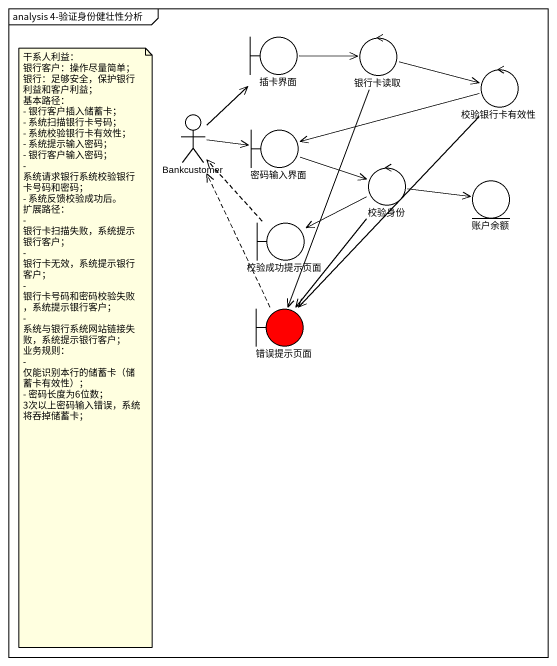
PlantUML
@startuml
mainframe analysis 4-验证身份健壮性分析
boundary 插卡界面
control 银行卡读取
control 校验银行卡有效性
actor Bankcustomer
boundary 密码输入界面
control 校验身份
entity 账户余额
boundary 校验成功提示页面
boundary 错误提示页面 #FF0000
插卡界面 -right-> 银行卡读取
银行卡读取 -right-> 校验银行卡有效性
银行卡读取 --> 错误提示页面
校验银行卡有效性 -left-> 密码输入界面
校验银行卡有效性 --> 错误提示页面
Bankcustomer -up-> 插卡界面
Bankcustomer -right-> 密码输入界面
密码输入界面 -right-> 校验身份
校验身份 -right-> 账户余额
校验身份 -left-> 校验成功提示页面
校验身份 --> 错误提示页面
校验成功提示页面 .up.> Bankcustomer
错误提示页面 .up.> Bankcustomer
note as N1
  干系人利益：
  银行客户：操作尽量简单；
  银行：足够安全，保护银行利益和客户利益；
  基本路径：
  - 银行客户插入储蓄卡；
  - 系统扫描银行卡号码；
  - 系统校验银行卡有效性；
  - 系统提示输入密码；
  - 银行客户输入密码；
  - 系统请求银行系统校验银行卡号码和密码；
  - 系统反馈校验成功后。
  扩展路径：
  - 银行卡扫描失败，系统提示银行客户；
  - 银行卡无效，系统提示银行客户；
  - 银行卡号码和密码校验失败，系统提示银行客户；
  - 系统与银行系统网站链接失败，系统提示银行客户；
  业务规则：
  - 仅能识别本行的储蓄卡（储蓄卡有效性）；
  - 密码长度为6位数；
  3次以上密码输入错误，系统将吞掉储蓄卡；
end note
@enduml
